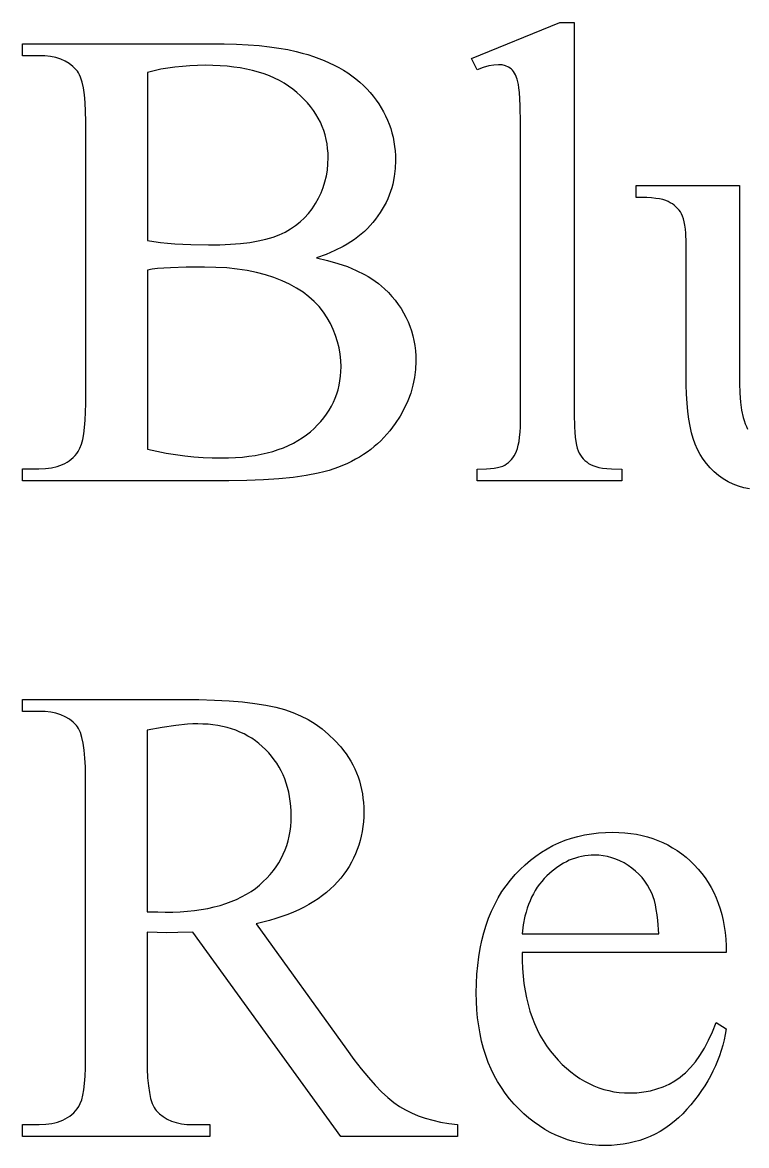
# Model space of a CAD drawing. Extents: x 7 to 905, y -397 to 592.
# Drawn here: x 331.2 to 364.4, y -301.2 to -249.9 of the extents above; entities that cross this region are included whole.
import ezdxf

# ---------------------------------------------------------------- set-up
doc = ezdxf.new("R2010")
doc.units = 0
doc.header["$MEASUREMENT"] = 0
doc.layers.add('EXT', color=1, linetype='CONTINUOUS')
doc.layers.add('INT', color=5, linetype='CONTINUOUS')

msp = doc.modelspace()

# ---------------------------------------------------------------- linework, layer by layer
at = {"layer": 'EXT'}
for points in [[(351.143, -300.828), (345.804, -300.828), (339.034, -291.477), (338.352, -291.499), (337.81, -291.506), (337.397, -291.499), (336.94, -291.477), (336.94, -297.288), (336.946, -297.738), (336.965, -298.143), (336.998, -298.503), (337.043, -298.818), (337.101, -299.089), (337.172, -299.315), (337.212, -299.412), (337.256, -299.497), (337.302, -299.571), (337.353, -299.633), (337.501, -299.785), (337.668, -299.917), (337.852, -300.029), (338.053, -300.12), (338.272, -300.191), (338.508, -300.242), (338.762, -300.272), (339.034, -300.282), (339.816, -300.282), (339.816, -300.828), (331.246, -300.828), (331.246, -300.282), (331.999, -300.282), (332.304, -300.269), (332.588, -300.231), (332.721, -300.202), (332.848, -300.166), (332.97, -300.124), (333.086, -300.076), (333.197, -300.021), (333.302, -299.96), (333.401, -299.892), (333.495, -299.818), (333.583, -299.737), (333.665, -299.65), (333.742, -299.556), (333.813, -299.456), (333.885, -299.322), (333.948, -299.149), (334.001, -298.937), (334.045, -298.686), (334.079, -298.395), (334.103, -298.065), (334.118, -297.696), (334.122, -297.288), (334.122, -284.368), (334.116, -283.918), (334.097, -283.513), (334.064, -283.153), (334.019, -282.838), (333.961, -282.567), (333.89, -282.341), (333.85, -282.244), (333.806, -282.159), (333.759, -282.085), (333.709, -282.023), (333.557, -281.871), (333.387, -281.739), (333.199, -281.627), (332.994, -281.536), (332.771, -281.465), (332.531, -281.414), (332.274, -281.384), (331.999, -281.374), (331.246, -281.374), (331.246, -280.828), (338.532, -280.828), (339.303, -280.835), (340.021, -280.857), (340.686, -280.893), (341.3, -280.944), (341.861, -281.009), (342.37, -281.089), (342.826, -281.184), (343.23, -281.293), (343.601, -281.421), (343.957, -281.574), (344.3, -281.751), (344.628, -281.953), (344.941, -282.179), (345.241, -282.429), (345.526, -282.704), (345.796, -283.004), (345.924, -283.161), (346.044, -283.323), (346.155, -283.488), (346.258, -283.657), (346.353, -283.829), (346.439, -284.006), (346.517, -284.186), (346.587, -284.37), (346.649, -284.557), (346.703, -284.749), (346.748, -284.944), (346.785, -285.143), (346.814, -285.345), (346.835, -285.552), (346.847, -285.762), (346.851, -285.975), (346.846, -286.204), (346.832, -286.429), (346.809, -286.65), (346.776, -286.867), (346.734, -287.08), (346.682, -287.29), (346.621, -287.496), (346.551, -287.697), (346.471, -287.896), (346.381, -288.09), (346.283, -288.28), (346.175, -288.467), (346.057, -288.65), (345.931, -288.829), (345.795, -289.005), (345.649, -289.176), (345.494, -289.343), (345.328, -289.503), (345.152, -289.657), (344.965, -289.805), (344.769, -289.946), (344.562, -290.082), (344.344, -290.211), (344.117, -290.334), (343.879, -290.451), (343.631, -290.561), (343.372, -290.665), (343.103, -290.763), (342.824, -290.855), (342.535, -290.941), (342.235, -291.02), (341.925, -291.093), (346.055, -296.831), (346.402, -297.304), (346.738, -297.736), (347.061, -298.127), (347.371, -298.475), (347.669, -298.783), (347.954, -299.049), (348.228, -299.273), (348.488, -299.456), (348.752, -299.611), (349.036, -299.751), (349.339, -299.877), (349.661, -299.987), (350.002, -300.083), (350.363, -300.164), (350.743, -300.231), (351.143, -300.282)], [(336.94, -290.548), (337.426, -290.555), (337.765, -290.563), (338.118, -290.558), (338.459, -290.543), (338.789, -290.519), (339.108, -290.485), (339.416, -290.442), (339.713, -290.388), (340, -290.325), (340.275, -290.253), (340.539, -290.171), (340.792, -290.079), (341.034, -289.977), (341.265, -289.866), (341.485, -289.745), (341.694, -289.614), (341.893, -289.474), (342.08, -289.324), (342.256, -289.166), (342.42, -289.003), (342.573, -288.835), (342.715, -288.662), (342.846, -288.483), (342.965, -288.299), (343.073, -288.11), (343.169, -287.915), (343.254, -287.715), (343.328, -287.51), (343.391, -287.299), (343.442, -287.084), (343.481, -286.862), (343.51, -286.636), (343.527, -286.404), (343.532, -286.167), (343.528, -285.936), (343.514, -285.71), (343.491, -285.489), (343.459, -285.274), (343.418, -285.065), (343.368, -284.861), (343.308, -284.662), (343.239, -284.469), (343.161, -284.282), (343.074, -284.099), (342.978, -283.923), (342.873, -283.752), (342.758, -283.586), (342.635, -283.426), (342.502, -283.271), (342.36, -283.122), (342.21, -282.98), (342.055, -282.847), (341.893, -282.723), (341.726, -282.609), (341.553, -282.503), (341.374, -282.407), (341.188, -282.32), (340.997, -282.242), (340.8, -282.173), (340.597, -282.114), (340.389, -282.063), (340.174, -282.022), (339.953, -281.99), (339.726, -281.967), (339.494, -281.954), (339.255, -281.949), (339.032, -281.953), (338.79, -281.966), (338.249, -282.019), (337.632, -282.107), (336.94, -282.229)], [(354.093, -292.406), (354.097, -292.777), (354.113, -293.138), (354.14, -293.489), (354.179, -293.829), (354.229, -294.16), (354.291, -294.48), (354.365, -294.79), (354.451, -295.091), (354.548, -295.38), (354.656, -295.66), (354.777, -295.93), (354.909, -296.189), (355.052, -296.439), (355.208, -296.678), (355.375, -296.907), (355.553, -297.126), (355.739, -297.333), (355.93, -297.527), (356.124, -297.707), (356.323, -297.874), (356.525, -298.028), (356.732, -298.169), (356.942, -298.296), (357.157, -298.409), (357.376, -298.509), (357.598, -298.596), (357.825, -298.67), (358.056, -298.73), (358.291, -298.777), (358.529, -298.81), (358.772, -298.83), (359.019, -298.837), (359.346, -298.825), (359.661, -298.791), (359.966, -298.734), (360.26, -298.654), (360.543, -298.552), (360.815, -298.426), (361.077, -298.278), (361.327, -298.107), (361.449, -298.011), (361.568, -297.908), (361.798, -297.677), (362.018, -297.413), (362.229, -297.117), (362.43, -296.788), (362.62, -296.427), (362.801, -296.033), (362.972, -295.607), (363.429, -295.902), (363.386, -296.153), (363.333, -296.401), (363.272, -296.647), (363.201, -296.889), (363.12, -297.129), (363.031, -297.366), (362.932, -297.601), (362.824, -297.832), (362.707, -298.061), (362.581, -298.286), (362.446, -298.509), (362.301, -298.729), (362.147, -298.947), (361.984, -299.161), (361.811, -299.373), (361.63, -299.582), (361.441, -299.783), (361.246, -299.971), (361.045, -300.146), (360.838, -300.308), (360.625, -300.457), (360.407, -300.593), (360.182, -300.716), (359.952, -300.826), (359.716, -300.923), (359.474, -301.008), (359.226, -301.079), (358.972, -301.137), (358.712, -301.183), (358.447, -301.215), (358.176, -301.234), (357.898, -301.241), (357.597, -301.234), (357.301, -301.211), (357.01, -301.174), (356.725, -301.123), (356.446, -301.056), (356.172, -300.974), (355.903, -300.878), (355.64, -300.767), (355.382, -300.641), (355.13, -300.501), (354.883, -300.345), (354.642, -300.175), (354.406, -299.99), (354.176, -299.79), (353.951, -299.575), (353.732, -299.346), (353.522, -299.104), (353.325, -298.851), (353.143, -298.589), (352.973, -298.316), (352.818, -298.034), (352.675, -297.741), (352.547, -297.437), (352.432, -297.124), (352.33, -296.801), (352.242, -296.467), (352.168, -296.123), (352.107, -295.769), (352.059, -295.404), (352.026, -295.03), (352.005, -294.645), (351.999, -294.25), (352.005, -293.823), (352.026, -293.407), (352.061, -293.004), (352.11, -292.612), (352.172, -292.233), (352.248, -291.865), (352.339, -291.509), (352.443, -291.165), (352.561, -290.834), (352.693, -290.514), (352.839, -290.206), (352.998, -289.909), (353.172, -289.625), (353.359, -289.353), (353.561, -289.093), (353.776, -288.844), (354.002, -288.609), (354.234, -288.39), (354.474, -288.185), (354.721, -287.996), (354.975, -287.821), (355.236, -287.662), (355.505, -287.518), (355.78, -287.39), (356.062, -287.276), (356.352, -287.177), (356.648, -287.094), (356.952, -287.026), (357.263, -286.973), (357.581, -286.935), (357.905, -286.912), (358.237, -286.905), (358.518, -286.911), (358.793, -286.928), (359.061, -286.957), (359.322, -286.998), (359.578, -287.051), (359.827, -287.115), (360.07, -287.191), (360.306, -287.279), (360.536, -287.378), (360.76, -287.489), (360.977, -287.612), (361.188, -287.747), (361.393, -287.893), (361.591, -288.051), (361.783, -288.22), (361.969, -288.402), (362.146, -288.593), (362.311, -288.792), (362.465, -288.999), (362.608, -289.213), (362.739, -289.436), (362.859, -289.667), (362.967, -289.905), (363.064, -290.151), (363.15, -290.406), (363.224, -290.668), (363.287, -290.938), (363.338, -291.216), (363.378, -291.501), (363.406, -291.795), (363.423, -292.097), (363.429, -292.406)], [(354.093, -291.551), (360.347, -291.551), (360.3, -290.95), (360.268, -290.685), (360.232, -290.445), (360.191, -290.228), (360.145, -290.035), (360.093, -289.867), (360.037, -289.722), (359.939, -289.521), (359.83, -289.331), (359.71, -289.152), (359.578, -288.984), (359.435, -288.828), (359.281, -288.682), (359.115, -288.547), (358.938, -288.424), (358.754, -288.313), (358.569, -288.217), (358.381, -288.136), (358.191, -288.07), (358, -288.018), (357.806, -287.981), (357.61, -287.959), (357.412, -287.952), (357.259, -287.956), (357.109, -287.967), (356.962, -287.985), (356.816, -288.011), (356.672, -288.045), (356.53, -288.086), (356.39, -288.134), (356.252, -288.19), (356.116, -288.253), (355.982, -288.324), (355.72, -288.487), (355.467, -288.68), (355.221, -288.903), (355.104, -289.025), (354.992, -289.153), (354.887, -289.286), (354.788, -289.425), (354.696, -289.571), (354.61, -289.721), (354.53, -289.878), (354.456, -290.041), (354.389, -290.209), (354.328, -290.383), (354.273, -290.563), (354.224, -290.749), (354.146, -291.138)]]:
    msp.add_lwpolyline(points, close=True, dxfattribs=at)
at = {"layer": 'INT'}
for points in [[(356.475, -249.855), (356.475, -267.775), (356.486, -268.356), (356.501, -268.606), (356.521, -268.829), (356.547, -269.026), (356.579, -269.196), (356.616, -269.34), (356.659, -269.456), (356.708, -269.556), (356.764, -269.65), (356.826, -269.738), (356.893, -269.82), (356.968, -269.895), (357.048, -269.964), (357.134, -270.027), (357.227, -270.083), (357.333, -270.133), (357.46, -270.177), (357.608, -270.213), (357.777, -270.244), (357.966, -270.267), (358.176, -270.284), (358.658, -270.297), (358.658, -270.828), (352.035, -270.828), (352.035, -270.297), (352.463, -270.285), (352.649, -270.27), (352.817, -270.249), (352.966, -270.222), (353.097, -270.189), (353.21, -270.15), (353.304, -270.105), (353.386, -270.053), (353.464, -269.994), (353.538, -269.926), (353.606, -269.851), (353.67, -269.768), (353.73, -269.677), (353.785, -269.578), (353.835, -269.471), (353.88, -269.348), (353.919, -269.199), (353.952, -269.025), (353.979, -268.826), (354, -268.601), (354.015, -268.351), (354.027, -267.775), (354.027, -255.504), (354.02, -254.471), (354.001, -253.658), (353.968, -253.066), (353.948, -252.852), (353.923, -252.694), (353.864, -252.453), (353.789, -252.253), (353.745, -252.169), (353.698, -252.095), (353.647, -252.032), (353.591, -251.978), (353.469, -251.895), (353.331, -251.835), (353.178, -251.799), (353.009, -251.787), (352.804, -251.801), (352.574, -251.846), (352.317, -251.919), (352.035, -252.023), (351.785, -251.506), (355.811, -249.855)], [(344.69, -260.622), (345.194, -260.74), (345.665, -260.876), (346.103, -261.028), (346.508, -261.197), (346.881, -261.382), (347.055, -261.481), (347.221, -261.584), (347.378, -261.691), (347.528, -261.802), (347.669, -261.918), (347.802, -262.037), (347.976, -262.209), (348.138, -262.386), (348.289, -262.568), (348.428, -262.754), (348.557, -262.945), (348.674, -263.14), (348.78, -263.341), (348.875, -263.546), (348.959, -263.755), (349.032, -263.97), (349.093, -264.189), (349.144, -264.413), (349.183, -264.642), (349.211, -264.875), (349.227, -265.113), (349.233, -265.356), (349.218, -265.726), (349.174, -266.093), (349.1, -266.456), (348.997, -266.814), (348.864, -267.169), (348.702, -267.52), (348.51, -267.867), (348.289, -268.21), (348.168, -268.378), (348.042, -268.54), (347.91, -268.696), (347.773, -268.846), (347.631, -268.991), (347.483, -269.13), (347.329, -269.263), (347.17, -269.39), (347.005, -269.512), (346.835, -269.627), (346.66, -269.737), (346.479, -269.842), (346.293, -269.94), (346.101, -270.033), (345.701, -270.201), (345.488, -270.277), (345.262, -270.348), (345.023, -270.414), (344.77, -270.475), (344.223, -270.583), (343.623, -270.671), (342.968, -270.74), (342.259, -270.789), (341.496, -270.818), (340.678, -270.828), (331.239, -270.828), (331.239, -270.282), (331.991, -270.282), (332.294, -270.27), (332.574, -270.232), (332.832, -270.17), (332.953, -270.13), (333.068, -270.083), (333.178, -270.03), (333.282, -269.971), (333.38, -269.906), (333.473, -269.834), (333.561, -269.756), (333.643, -269.672), (333.72, -269.582), (333.791, -269.486), (333.87, -269.339), (333.939, -269.155), (333.997, -268.935), (334.045, -268.678), (334.082, -268.385), (334.109, -268.056), (334.124, -267.69), (334.13, -267.288), (334.13, -254.368), (334.123, -253.925), (334.103, -253.524), (334.07, -253.167), (334.023, -252.852), (333.963, -252.581), (333.889, -252.352), (333.847, -252.253), (333.802, -252.166), (333.754, -252.089), (333.702, -252.023), (333.55, -251.871), (333.379, -251.739), (333.192, -251.627), (332.987, -251.536), (332.764, -251.465), (332.524, -251.414), (332.266, -251.384), (331.991, -251.374), (331.239, -251.374), (331.239, -250.828), (339.882, -250.828), (340.472, -250.834), (341.032, -250.85), (341.561, -250.878), (342.061, -250.916), (342.531, -250.966), (342.971, -251.027), (343.381, -251.099), (343.761, -251.182), (344.034, -251.252), (344.298, -251.328), (344.554, -251.41), (344.802, -251.499), (345.042, -251.594), (345.273, -251.695), (345.496, -251.803), (345.712, -251.918), (345.919, -252.038), (346.117, -252.165), (346.308, -252.299), (346.491, -252.439), (346.665, -252.585), (346.831, -252.738), (346.989, -252.897), (347.139, -253.063), (347.28, -253.233), (347.412, -253.406), (347.535, -253.583), (347.648, -253.763), (347.753, -253.946), (347.849, -254.132), (347.935, -254.321), (348.013, -254.513), (348.081, -254.709), (348.14, -254.908), (348.19, -255.11), (348.231, -255.315), (348.263, -255.523), (348.286, -255.735), (348.299, -255.949), (348.304, -256.167), (348.29, -256.538), (348.247, -256.9), (348.175, -257.251), (348.129, -257.423), (348.075, -257.592), (348.014, -257.759), (347.947, -257.924), (347.872, -258.086), (347.789, -258.245), (347.604, -258.557), (347.389, -258.859), (347.272, -259.005), (347.147, -259.146), (347.016, -259.283), (346.878, -259.414), (346.733, -259.541), (346.581, -259.663), (346.423, -259.781), (346.257, -259.893), (346.085, -260.001), (345.906, -260.104), (345.528, -260.296), (345.123, -260.468)], [(336.962, -259.825), (337.244, -259.873), (337.546, -259.915), (337.867, -259.951), (338.208, -259.98), (338.944, -260.019), (339.749, -260.032), (340.271, -260.024), (340.759, -260.003), (341.214, -259.966), (341.635, -259.915), (342.023, -259.85), (342.378, -259.77), (342.699, -259.676), (342.987, -259.567), (343.25, -259.443), (343.497, -259.304), (343.728, -259.149), (343.944, -258.979), (344.143, -258.793), (344.327, -258.592), (344.494, -258.376), (344.646, -258.144), (344.781, -257.901), (344.898, -257.653), (344.997, -257.4), (345.077, -257.141), (345.14, -256.876), (345.185, -256.606), (345.212, -256.33), (345.221, -256.049), (345.216, -255.832), (345.199, -255.619), (345.171, -255.409), (345.132, -255.204), (345.082, -255.003), (345.02, -254.805), (344.947, -254.612), (344.864, -254.423), (344.769, -254.238), (344.662, -254.057), (344.545, -253.88), (344.416, -253.707), (344.277, -253.538), (344.126, -253.373), (343.964, -253.212), (343.791, -253.055), (343.607, -252.905), (343.412, -252.765), (343.208, -252.634), (342.993, -252.513), (342.768, -252.402), (342.533, -252.3), (342.287, -252.208), (342.032, -252.126), (341.766, -252.053), (341.489, -251.99), (341.203, -251.937), (340.906, -251.894), (340.599, -251.86), (340.282, -251.836), (339.954, -251.821), (339.617, -251.816), (339.252, -251.821), (338.897, -251.836), (338.552, -251.862), (338.215, -251.897), (337.888, -251.943), (337.57, -251.999), (337.261, -252.065), (336.962, -252.141)], [(336.962, -269.383), (337.389, -269.476), (337.814, -269.557), (338.239, -269.625), (338.662, -269.681), (339.083, -269.725), (339.503, -269.756), (339.922, -269.775), (340.339, -269.781), (340.668, -269.776), (340.987, -269.762), (341.296, -269.739), (341.595, -269.706), (341.884, -269.663), (342.163, -269.612), (342.432, -269.551), (342.692, -269.48), (342.941, -269.4), (343.181, -269.311), (343.41, -269.213), (343.63, -269.105), (343.84, -268.987), (344.04, -268.86), (344.23, -268.724), (344.41, -268.579), (344.58, -268.426), (344.738, -268.269), (344.886, -268.108), (345.023, -267.942), (345.149, -267.772), (345.264, -267.597), (345.368, -267.418), (345.461, -267.235), (345.543, -267.047), (345.614, -266.854), (345.674, -266.658), (345.724, -266.456), (345.762, -266.251), (345.789, -266.04), (345.806, -265.826), (345.811, -265.607), (345.801, -265.317), (345.772, -265.03), (345.722, -264.745), (345.653, -264.464), (345.563, -264.185), (345.454, -263.909), (345.326, -263.635), (345.177, -263.365), (345.006, -263.103), (344.81, -262.855), (344.589, -262.622), (344.344, -262.402), (344.073, -262.198), (343.778, -262.007), (343.457, -261.831), (343.112, -261.669), (342.744, -261.524), (342.354, -261.398), (341.944, -261.291), (341.512, -261.204), (341.059, -261.136), (340.584, -261.088), (340.089, -261.059), (339.572, -261.049), (338.724, -261.057), (338.009, -261.079), (337.7, -261.096), (337.423, -261.119), (337.176, -261.148), (336.962, -261.182)]]:
    msp.add_lwpolyline(points, close=True, dxfattribs=at)
msp.add_lwpolyline([(364.495, -271.2), (364.235, -271.149), (363.984, -271.077), (363.743, -270.985), (363.511, -270.872), (363.288, -270.738), (363.075, -270.585), (362.875, -270.415), (362.69, -270.233), (362.522, -270.039), (362.369, -269.834), (362.232, -269.617), (362.111, -269.389), (362.006, -269.148), (361.917, -268.896), (361.841, -268.624), (361.775, -268.326), (361.72, -268.001), (361.674, -267.65), (361.639, -267.271), (361.613, -266.866), (361.598, -266.434), (361.593, -265.975), (361.593, -259.943), (361.58, -259.501), (361.564, -259.307), (361.541, -259.132), (361.512, -258.975), (361.477, -258.837), (361.435, -258.717), (361.386, -258.616), (361.332, -258.526), (361.271, -258.442), (361.204, -258.363), (361.13, -258.289), (361.051, -258.221), (360.965, -258.158), (360.873, -258.1), (360.774, -258.048), (360.663, -258.001), (360.531, -257.962), (360.378, -257.929), (360.205, -257.902), (360.011, -257.882), (359.797, -257.869), (359.307, -257.863), (359.307, -257.318), (364.041, -257.318), (364.041, -266.359), (364.052, -266.811), (364.082, -267.222), (364.134, -267.592), (364.205, -267.922), (364.249, -268.072), (364.298, -268.212), (364.352, -268.341), (364.41, -268.461)], dxfattribs=at)

doc.saveas('drawing.dxf')
